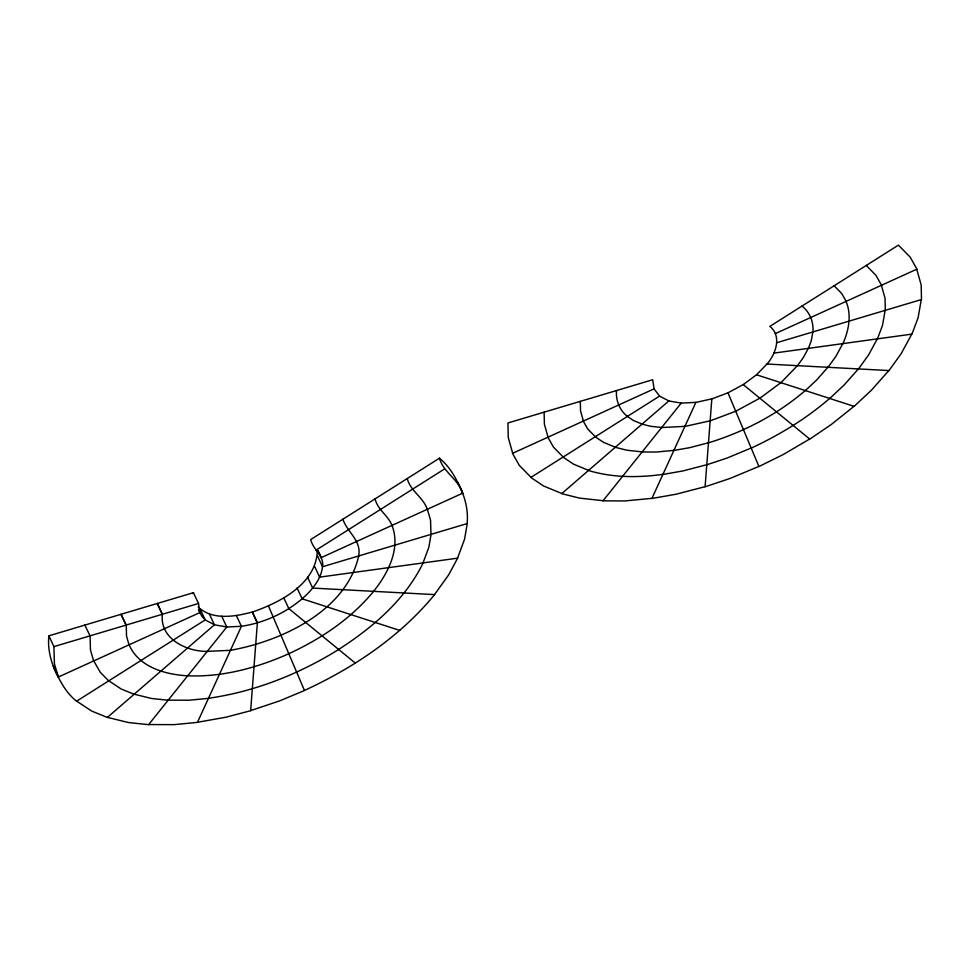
<?xml version="1.0" encoding="UTF-8"?>
<svg xmlns="http://www.w3.org/2000/svg" width="970" height="970" viewBox="0 0 970 970"><rect width="100%" height="100%" fill="white"/><g stroke="black" fill="none" stroke-linecap="round" stroke-linejoin="round"><path stroke-width="1.45" d="M775.321 333.632L916.941 269.126L910.139 257.111L898.414 245.131L769.828 326.405C782.196 336.117 775.721 354.195 766.991 364.041M812.836 331.958L811.32 340.591L808.41 348.351M885.137 310.376L882.506 325.374L877.45 338.857M921.294 299.584L918.093 317.772L911.97 334.116L773.83 353.116M197.504 722.274L225.78 717.242L250.636 710.719L257.377 622.825L252.321 612.034C235.019 616.629 212.515 620.618 198.183 607.026M853.988 406.321L831.254 424.533L809.78 439.107L743.202 384.581L727.985 392.826L711.835 398.9L705.093 486.794L730.095 478.428L758.904 466.424M193.357 593.446L193.466 592.67L48.864 635.823C47.348 650.167 51.543 664.486 58.261 677.072L199.82 612.603L198.523 603.473L193.406 592.694M48.864 635.823L53.92 646.626L54.405 663.71L58.261 677.072M157.31 603.461L162.366 614.252C159.48 638.66 186.458 651.658 207.253 651.379M257.377 622.861L252.321 612.07C279.942 602.552 316.256 584.001 317.299 550.827M358.657 555.968C361.762 540.642 347.102 532.081 342.895 519.217M430.959 534.385L430.559 520.284L427.37 509.262M467.103 523.606C468.619 509.262 464.424 494.942 457.707 482.357M358.694 555.955C346.411 610.979 281.167 641.352 230.46 650.288M431.068 534.361L428.861 547.213L423.029 562.927M842.93 343.61C848.75 330.564 851.83 315.032 846.034 301.427M808.313 348.375L803.281 357.639L797.498 365.666M842.797 343.622L835.922 356.317L827.992 367.303M877.28 338.882L868.55 354.996L858.486 368.927M911.764 334.141L901.178 353.662L888.981 370.564L766.943 364.029L756.539 374.784M236.365 615.538L241.421 626.341M439.446 458.204C443.363 472.39 458.373 479.119 462.617 493.209C457.173 480.174 450.65 467.297 439.446 458.204L310.703 539.562C312.861 549.602 324.368 555.58 322.501 566.747C321.422 577.029 315.104 585.783 308.217 593.094C290.321 610.942 266.374 622.534 241.445 626.293L197.456 722.371L174.139 724.638L148.665 724.566M711.835 398.864L695.866 402.417L651.901 498.483L676.138 494.215L705.105 486.661M457.513 558.187L464.582 539.138L467.249 523.558L322.501 566.747L317.517 555.943M423.138 562.903C405.12 599.896 372.686 627.566 338.639 649.439M797.413 365.666L780.935 382.677M827.871 367.291L816.667 379.985L805.33 390.57M858.341 368.927L844.106 385.029L829.738 398.476M888.811 370.552L871.557 390.086L854.134 406.369L756.503 374.772L743.238 384.605M221.718 616.205L226.774 626.996L241.445 626.293M434.487 594.598L448.637 574.907L457.646 558.162L319.579 577.138L314.583 566.334M780.874 382.653L759.874 398.233M805.245 390.546C777.225 414.663 743.723 432.026 708.464 442.841M829.617 398.44C806.155 418.822 779.346 435.045 751.204 448.104M209.362 614.01L214.418 624.801L226.81 626.96L148.58 724.663L128.392 722.529L107.44 717.363M304.447 690.434C353.65 667.821 400.004 636.708 434.621 594.61L312.631 588.075L307.635 577.283M759.825 398.185L735.721 411.256L710.149 420.871M809.683 439.022L782.996 454.663L758.94 466.534L727.973 392.801M200.147 609.111L205.203 619.903L214.467 624.765L107.343 717.448L91.653 711.046L76.654 701.14M315.759 550.354L444.502 468.995M338.688 649.488C299.087 674.077 254.758 691.719 208.489 698.279M751.168 448.019L727.403 457.925L706.778 464.812M462.763 493.148L321.203 557.617L318.039 550.875M288.987 653.61C320.973 638.915 351.116 618.714 373.62 591.336C387.927 573.355 400.962 548.656 391.989 525.376M288.999 653.647C257.28 667.736 222.7 677.339 187.731 675.763M710.149 420.81L684.881 426.436M708.464 442.769L689.634 447.679L673.883 450.456M706.79 464.715L682.892 470.947L662.898 474.463M776.691 342.737L921.5 299.524L921.148 284.84L916.735 269.223M53.92 646.626L198.523 603.473M250.636 710.622L279.772 700.837L304.471 690.507L268.496 606.032M695.89 402.368L681.195 403.12M684.905 426.363L661.649 427.552M673.932 450.359L656.278 452.044L642.091 451.971M662.946 474.354C638.212 477.786 612.555 477.822 588.475 470.486M651.961 498.35L624.813 500.932L602.988 500.835L681.231 403.071L668.803 400.962M230.448 650.312L207.265 651.355M208.453 698.351L189.223 700.219L168.198 700.158M661.698 427.479L650.543 426.266L642.031 424.145M642.164 451.887L626.899 450.225L615.247 447.315M603.11 500.69L579.611 498.131L561.691 493.657L668.851 400.925L659.552 396.112M187.695 675.811C165.397 674.574 138.758 667.214 129.107 644.807M168.137 700.243L151.478 698.473L134.2 694.205M642.104 424.072L633.446 420.507L627.372 416.445M615.356 447.231L603.51 442.344L595.18 436.791M588.596 470.377L573.561 464.169L563 457.125M561.848 493.524L543.624 486.006L530.82 477.47L659.6 396.075L654.047 388.873M297.075 588.002L302.179 598.817M302.131 598.805L399.713 630.403M134.115 694.278L121.177 688.991L108.81 680.819M866.271 265.453L875.934 275.334L881.548 285.253M834.127 285.774L841.742 293.558L846.167 301.367M801.972 306.083C809.841 312.097 813.757 322.149 812.933 331.922M627.457 416.397C619.587 410.383 615.671 400.331 616.496 390.558M595.301 436.718L587.687 428.934L583.261 421.113M563.158 457.028L553.494 447.158L547.88 437.24M531.014 477.349L519.289 465.37L512.487 453.354L654.107 388.849L652.677 379.755L507.928 422.968L508.28 437.652L512.693 453.257M283.737 597.799L288.83 608.614M288.793 608.602L355.323 663.116M108.713 680.879L100.371 672.44L93.763 660.909M57.715 674.308L53.35 666.22C58.794 679.242 65.317 692.131 76.533 701.225L205.264 619.866L202.221 616.799L198.498 609.936M881.39 285.325L885.028 298.202L885.307 310.315M583.394 421.053L580.533 410.904L580.303 401.362M548.05 437.155L544.4 424.278L544.121 412.165M407.254 478.549C410.395 491.159 423.296 497.161 427.273 509.311M375.075 498.883C377.548 509.832 388.158 515.252 391.916 525.413M318.099 550.839L321.264 557.592M157.213 603.498L162.269 614.289M126.088 625.08L121.032 614.289L126.221 625.044L126.536 636.15L129.034 644.844M84.839 625.092L90.064 635.835L90.465 649.936L93.653 660.958"/></g></svg>
